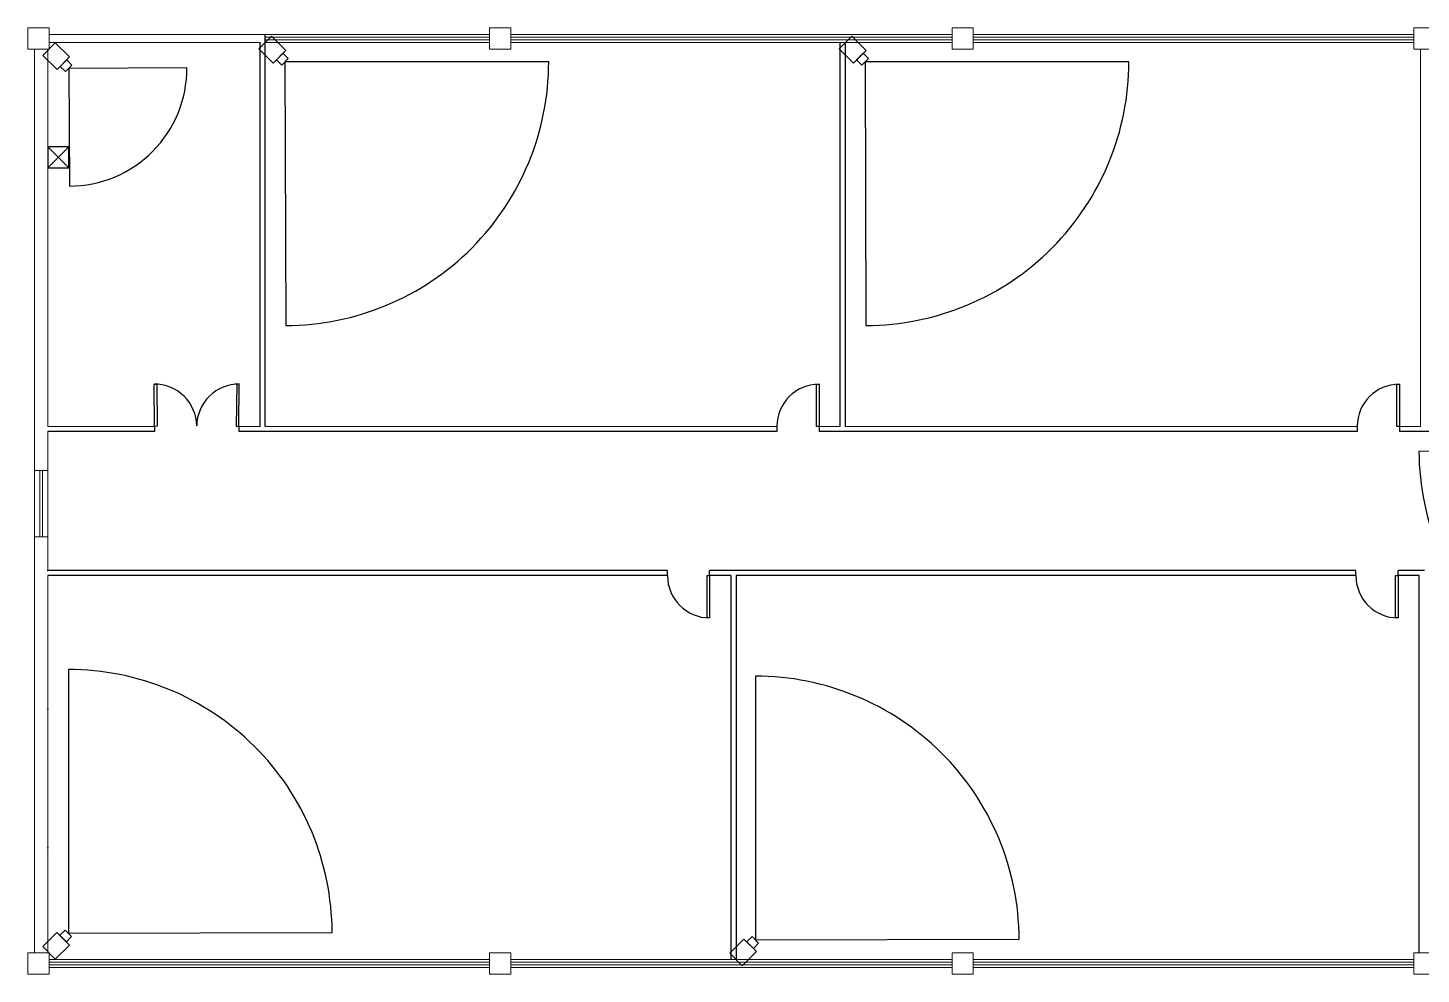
# Model space of a CAD drawing. Header units: millimetres. Extents: x 10.1 to 89.3, y 2.6 to 32.6.
# Drawn here: x 10.07 to 36.48, y 9.77 to 27.71 of the extents above; entities that cross this region are included whole.
import ezdxf

# ---------------------------------------------------------------- set-up
doc = ezdxf.new("R2010")
doc.units = ezdxf.units.MM
doc.layers.add('cameras', color=7, linetype='Continuous')

msp = doc.modelspace()

# ---------------------------------------------------------------- linework, layer by layer
for p, q in [((14.567, 27.434), (14.567, 27.584)), ((14.467, 20.156), (14.467, 27.434)), ((14.567, 20.156), (14.567, 27.434)), ((25.467, 20.156), (25.467, 27.434)), ((25.567, 20.156), (25.567, 27.434)), ((10.442, 25.055), (10.842, 25.455)), ((10.442, 25.455), (10.842, 25.055)), ((12.467, 20.156), (12.467, 20.056)), ((14.067, 20.156), (14.067, 20.056)), ((24.267, 20.156), (24.267, 20.056)), ((25.067, 20.156), (25.067, 20.056)), ((35.268, 20.156), (35.268, 20.056)), ((36.068, 20.156), (36.068, 20.056)), ((36.468, 20.156), (36.468, 20.156)), ((12.467, 20.056), (10.442, 20.056)), ((24.267, 20.056), (14.067, 20.056)), ((35.268, 20.056), (25.067, 20.056)), ((43.107, 20.056), (36.068, 20.056)), ((22.192, 17.426), (10.442, 17.426)), ((22.192, 17.326), (10.442, 17.326)), ((22.192, 17.326), (22.192, 17.426)), ((22.992, 17.326), (22.992, 17.426)), ((35.243, 17.426), (22.992, 17.426)), ((23.392, 17.326), (22.992, 17.326)), ((23.392, 17.326), (23.392, 10.049)), ((23.492, 17.326), (23.492, 10.049)), ((35.243, 17.326), (23.492, 17.326)), ((35.243, 17.326), (35.243, 17.426)), ((36.543, 17.426), (36.043, 17.426)), ((36.043, 17.326), (36.043, 17.426)), ((36.443, 17.326), (36.043, 17.326)), ((36.443, 10.174), (36.443, 17.326))]:
    msp.add_line(p, q)
at = {"color": 7, "lineweight": 0}
for points in [[(10.066, 27.308), (10.467, 27.308), (10.467, 27.709), (10.066, 27.709), (10.066, 27.308), (10.066, 27.308)], [(10.467, 27.584), (18.821, 27.584)], [(14.567, 27.534), (18.821, 27.534)], [(14.567, 27.484), (18.821, 27.484)], [(18.821, 27.308), (19.222, 27.308), (19.222, 27.709), (18.821, 27.709), (18.821, 27.308), (18.821, 27.308)], [(19.222, 27.584), (27.588, 27.584)], [(19.222, 27.534), (27.588, 27.534)], [(19.222, 27.484), (27.588, 27.484)], [(27.588, 27.308), (27.989, 27.308), (27.989, 27.709), (27.588, 27.709), (27.588, 27.308), (27.588, 27.308)], [(27.989, 27.584), (36.343, 27.584)], [(27.989, 27.534), (36.343, 27.534)], [(27.989, 27.484), (36.343, 27.484)], [(36.343, 27.308), (36.744, 27.308), (36.744, 27.709), (36.343, 27.709), (36.343, 27.308), (36.343, 27.308)], [(10.191, 27.308), (10.191, 17.338), (10.191, 10.174)], [(10.442, 27.308), (10.442, 20.156)], [(10.467, 27.434), (14.467, 27.434)], [(14.567, 27.434), (18.821, 27.434)], [(19.222, 27.434), (27.588, 27.434)], [(27.989, 27.434), (36.343, 27.434)], [(36.468, 27.308), (36.468, 20.156), (36.068, 20.156)], [(10.442, 25.455), (10.442, 25.505)], [(12.467, 20.156), (10.442, 20.156)], [(14.467, 20.156), (14.067, 20.156)], [(24.267, 20.156), (14.567, 20.156)], [(25.467, 20.156), (25.067, 20.156)], [(35.268, 20.156), (25.567, 20.156)], [(10.442, 20.056), (10.442, 17.426)], [(10.442, 18.065), (10.191, 18.065), (10.191, 19.317), (10.442, 19.317), (10.442, 18.065), (10.442, 18.065)], [(10.291, 19.317), (10.291, 18.065)], [(10.341, 19.317), (10.341, 18.065)], [(10.442, 17.326), (10.442, 10.174)], [(10.066, 9.773), (10.467, 9.773), (10.467, 10.174), (10.066, 10.174), (10.066, 9.773), (10.066, 9.773)], [(10.467, 10.049), (18.821, 10.049)], [(18.821, 9.773), (19.222, 9.773), (19.222, 10.174), (18.821, 10.174), (18.821, 9.773), (18.821, 9.773)], [(19.222, 10.049), (27.588, 10.049)], [(27.588, 9.773), (27.989, 9.773), (27.989, 10.174), (27.588, 10.174), (27.588, 9.773), (27.588, 9.773)], [(27.989, 10.049), (36.343, 10.049)], [(36.343, 9.773), (36.744, 9.773), (36.744, 10.174), (36.343, 10.174), (36.343, 9.773), (36.343, 9.773)], [(10.467, 9.999), (18.821, 9.999)], [(10.467, 9.949), (18.821, 9.949)], [(10.467, 9.899), (18.821, 9.899)], [(19.222, 9.999), (27.588, 9.999)], [(19.222, 9.949), (27.588, 9.949)], [(19.222, 9.899), (27.588, 9.899)], [(27.989, 9.999), (36.343, 9.999)], [(27.989, 9.949), (36.343, 9.949)], [(27.989, 9.899), (36.343, 9.899)]]:
    msp.add_lwpolyline(points, dxfattribs=at)
msp.add_lwpolyline([(10.442, 25.055), (10.842, 25.055), (10.842, 25.455), (10.442, 25.455)], close=True)
for points in [[(12.467, 20.156), (12.458, 20.956), (12.508, 20.957), (12.516, 20.157), (12.467, 20.156)], [(14.067, 20.156), (14.075, 20.956), (14.025, 20.957), (14.017, 20.157), (14.067, 20.156)], [(25.067, 20.956), (25.067, 20.156), (25.017, 20.156), (25.018, 20.956), (25.067, 20.956)], [(36.068, 20.956), (36.068, 20.156), (36.018, 20.156), (36.019, 20.956), (36.068, 20.956)], [(22.992, 17.326), (22.992, 16.526), (22.942, 16.526), (22.943, 17.326), (22.992, 17.326)], [(36.043, 17.326), (36.043, 16.526), (35.993, 16.526), (35.994, 17.326), (36.043, 17.326)]]:
    msp.add_lwpolyline(points)
for centre, start, end in [((12.467, 20.156), 0.6298, 90.6298), ((14.067, 20.156), 89.3702, 179.3702), ((25.067, 20.156), 90, 180), ((36.068, 20.156), 90, 180), ((22.992, 17.326), 180, 270), ((36.043, 17.326), 179.9971, 270)]:
    msp.add_arc(centre, 0.8, start, end)
for p in [(10.442, 17.426), (10.442, 14.796), (10.442, 12.166)]:
    msp.add_point(p)
at = {"layer": 'cameras', "color": 2}
for p, q in [((19.94, 27.066), (14.94, 27.066)), ((14.94, 27.066), (14.955, 22.066)), ((30.94, 27.066), (25.94, 27.066)), ((25.94, 27.066), (25.955, 22.066)), ((23.859, 15.422), (23.859, 10.422)), ((23.859, 10.422), (28.859, 10.437))]:
    msp.add_line(p, q, dxfattribs=at)
at = {"layer": 'cameras'}
for points in [[(14.447, 27.314), (14.718, 27.043), (14.957, 27.283), (14.686, 27.553)], [(25.447, 27.314), (25.718, 27.043), (25.957, 27.283), (25.686, 27.553)], [(10.347, 27.188), (10.619, 26.919), (10.857, 27.159), (10.586, 27.428)], [(14.902, 27.227), (15.001, 27.128), (14.878, 27.005), (14.778, 27.104)], [(25.902, 27.227), (26.001, 27.128), (25.878, 27.005), (25.778, 27.104)], [(10.802, 27.103), (10.902, 27.004), (10.779, 26.88), (10.679, 26.98)], [(10.673, 10.509), (10.772, 10.609), (10.896, 10.485), (10.796, 10.386)], [(10.586, 10.055), (10.857, 10.325), (10.618, 10.564), (10.347, 10.294)], [(23.611, 9.929), (23.882, 10.2), (23.643, 10.439), (23.372, 10.169)], [(23.698, 10.384), (23.797, 10.484), (23.921, 10.36), (23.821, 10.261)]]:
    msp.add_lwpolyline(points, close=True, dxfattribs=at)
at = {"layer": 'cameras', "color": 2}
for points in [[(10.854, 24.709, 0.414214), (13.081, 26.949), (10.841, 26.942)], [(14.359, 14.093, 0.198116), (10.834, 15.547), (10.834, 10.547), (15.834, 10.562, 0.198912)]]:
    msp.add_lwpolyline(points, format="xyb", close=True, dxfattribs=at)
at = {"layer": 'cameras', "color": 30}
msp.add_lwpolyline([(41.439, 19.712), (36.439, 19.681, 0.198912), (37.925, 16.155, 0.198116), (41.454, 14.712)], format="xyb", close=True, dxfattribs=at)
at = {"layer": 'cameras', "color": 2}
for centre, start, end in [((14.94, 27.066), 315.1755, 0), ((25.94, 27.066), 315.1755, 0), ((14.94, 27.066), 270.1755, 315.1755), ((25.94, 27.066), 270.1755, 315.1755), ((23.859, 10.422), 45.1755, 90), ((23.859, 10.422), 0.1755, 45.1755)]:
    msp.add_arc(centre, 5, start, end, dxfattribs=at)

doc.saveas('drawing.dxf')
